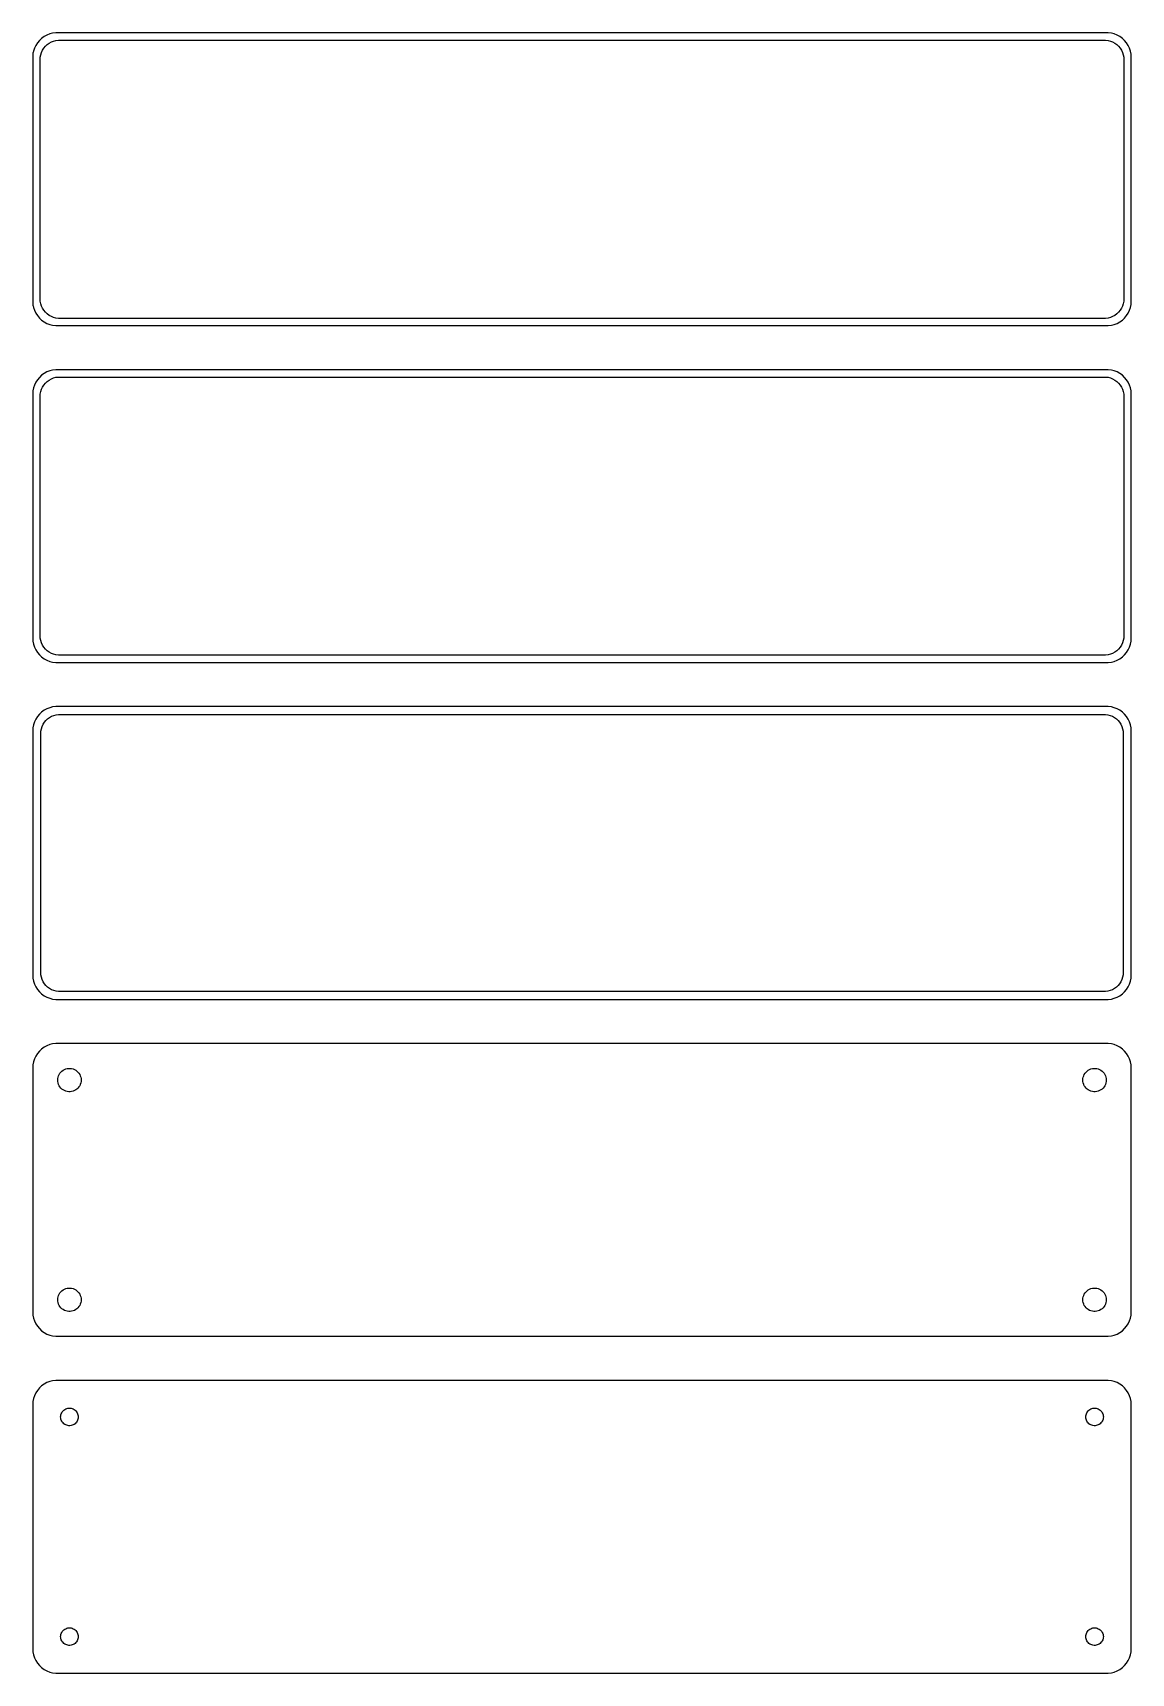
# Model space of a CAD drawing. Header units: metres. Extents: x -112 to 112, y 246 to 582.
import ezdxf

# ---------------------------------------------------------------- set-up
doc = ezdxf.new("R2010")
doc.units = ezdxf.units.M

msp = doc.modelspace()

# ---------------------------------------------------------------- linework, layer by layer
for p, q in [((-109.629, 581.524), (-110.179, 581.222)), ((-109.045, 581.755), (-109.629, 581.524)), ((-108.437, 581.911), (-109.045, 581.755)), ((-107.814, 581.99), (-108.437, 581.911)), ((107.814, 581.99), (-107.814, 581.99)), ((108.437, 581.911), (107.814, 581.99)), ((109.045, 581.755), (108.437, 581.911)), ((109.629, 581.524), (109.045, 581.755)), ((110.179, 581.222), (109.629, 581.524)), ((-112.4, 577.944), (-112.5, 577.944)), ((-112.5, 577.944), (-112.5, 526.056)), ((-112.343, 578.243), (-112.4, 577.944)), ((-112.149, 578.841), (-112.343, 578.243)), ((-111.882, 579.409), (-112.149, 578.841)), ((-111.545, 579.939), (-111.882, 579.409)), ((-111.145, 580.423), (-111.545, 579.939)), ((-110.687, 580.853), (-111.145, 580.423)), ((-110.874, 577.495), (-110.719, 577.972)), ((-110.719, 577.972), (-110.505, 578.427)), ((-110.179, 581.222), (-110.687, 580.853)), ((-110.505, 578.427), (-110.236, 578.851)), ((-110.236, 578.851), (-109.916, 579.238)), ((-109.916, 579.238), (-109.55, 579.582)), ((-109.55, 579.582), (-109.143, 579.877)), ((-109.143, 579.877), (-108.703, 580.119)), ((-108.703, 580.119), (-108.236, 580.304)), ((-108.236, 580.304), (-107.75, 580.429)), ((-107.75, 580.429), (-107.251, 580.492)), ((-107.251, 580.492), (107.251, 580.492)), ((107.251, 580.492), (107.75, 580.429)), ((107.75, 580.429), (108.236, 580.304)), ((108.236, 580.304), (108.703, 580.119)), ((108.703, 580.119), (109.143, 579.877)), ((109.143, 579.877), (109.55, 579.582)), ((109.55, 579.582), (109.916, 579.238)), ((109.916, 579.238), (110.236, 578.851)), ((110.687, 580.853), (110.179, 581.222)), ((110.236, 578.851), (110.505, 578.427)), ((110.505, 578.427), (110.719, 577.972)), ((111.145, 580.423), (110.687, 580.853)), ((110.719, 577.972), (110.874, 577.495)), ((111.545, 579.939), (111.145, 580.423)), ((111.882, 579.409), (111.545, 579.939)), ((112.149, 578.841), (111.882, 579.409)), ((112.343, 578.243), (112.149, 578.841)), ((112.461, 577.627), (112.343, 578.243)), ((-111, 576.5), (-110.968, 577.001)), ((-111, 527.5), (-111, 576.5)), ((-110.968, 577.001), (-110.874, 577.495)), ((110.874, 577.495), (110.968, 577.001)), ((110.968, 577.001), (111, 576.5)), ((111, 576.5), (111, 527.5)), ((112.5, 577), (112.461, 577.627)), ((112.5, 527), (112.5, 577)), ((-110.968, 526.999), (-111, 527.5)), ((111, 527.5), (110.968, 526.999)), ((-112.5, 526.056), (-112.4, 526.056)), ((-112.4, 526.056), (-112.343, 525.757)), ((-112.343, 525.757), (-112.149, 525.159)), ((-112.149, 525.159), (-111.882, 524.591)), ((-111.882, 524.591), (-111.545, 524.061)), ((-110.874, 526.505), (-110.968, 526.999)), ((-110.719, 526.028), (-110.874, 526.505)), ((-110.505, 525.573), (-110.719, 526.028)), ((-110.236, 525.149), (-110.505, 525.573)), ((-109.916, 524.762), (-110.236, 525.149)), ((-109.55, 524.418), (-109.916, 524.762)), ((-109.143, 524.123), (-109.55, 524.418)), ((109.55, 524.418), (109.143, 524.123)), ((109.916, 524.762), (109.55, 524.418)), ((110.236, 525.149), (109.916, 524.762)), ((110.505, 525.573), (110.236, 525.149)), ((110.719, 526.028), (110.505, 525.573)), ((110.874, 526.505), (110.719, 526.028)), ((110.968, 526.999), (110.874, 526.505)), ((111.545, 524.061), (111.882, 524.591)), ((111.882, 524.591), (112.149, 525.159)), ((112.149, 525.159), (112.343, 525.757)), ((112.343, 525.757), (112.461, 526.373)), ((112.461, 526.373), (112.5, 527)), ((-111.545, 524.061), (-111.145, 523.577)), ((-111.145, 523.577), (-110.687, 523.147)), ((-110.687, 523.147), (-110.179, 522.778)), ((-110.179, 522.778), (-109.629, 522.476)), ((-109.629, 522.476), (-109.045, 522.245)), ((-108.703, 523.881), (-109.143, 524.123)), ((-109.045, 522.245), (-108.437, 522.089)), ((-108.236, 523.696), (-108.703, 523.881)), ((-108.437, 522.089), (-107.814, 522.01)), ((-107.75, 523.571), (-108.236, 523.696)), ((-107.814, 522.01), (107.814, 522.01)), ((-107.251, 523.508), (-107.75, 523.571)), ((107.251, 523.508), (-107.251, 523.508)), ((107.75, 523.571), (107.251, 523.508)), ((108.236, 523.696), (107.75, 523.571)), ((107.814, 522.01), (108.437, 522.089)), ((108.703, 523.881), (108.236, 523.696)), ((108.437, 522.089), (109.045, 522.245)), ((109.143, 524.123), (108.703, 523.881)), ((109.045, 522.245), (109.629, 522.476)), ((109.629, 522.476), (110.179, 522.778)), ((110.179, 522.778), (110.687, 523.147)), ((110.687, 523.147), (111.145, 523.577)), ((111.145, 523.577), (111.545, 524.061)), ((-111.545, 510.939), (-111.882, 510.409)), ((-111.145, 511.423), (-111.545, 510.939)), ((-110.687, 511.853), (-111.145, 511.423)), ((-110.179, 512.222), (-110.687, 511.853)), ((-109.629, 512.524), (-110.179, 512.222)), ((-109.045, 512.755), (-109.629, 512.524)), ((-109.55, 510.582), (-109.143, 510.877)), ((-109.143, 510.877), (-108.703, 511.119)), ((-108.437, 512.911), (-109.045, 512.755)), ((-108.703, 511.119), (-108.236, 511.304)), ((-107.814, 512.99), (-108.437, 512.911)), ((-108.236, 511.304), (-107.75, 511.429)), ((107.814, 512.99), (-107.814, 512.99)), ((-107.75, 511.429), (-107.251, 511.492)), ((-107.251, 511.492), (107.251, 511.492)), ((107.251, 511.492), (107.75, 511.429)), ((107.75, 511.429), (108.236, 511.304)), ((108.437, 512.911), (107.814, 512.99)), ((108.236, 511.304), (108.703, 511.119)), ((109.045, 512.755), (108.437, 512.911)), ((108.703, 511.119), (109.143, 510.877)), ((109.629, 512.524), (109.045, 512.755)), ((109.143, 510.877), (109.55, 510.582)), ((110.179, 512.222), (109.629, 512.524)), ((110.687, 511.853), (110.179, 512.222)), ((111.145, 511.423), (110.687, 511.853)), ((111.545, 510.939), (111.145, 511.423)), ((111.882, 510.409), (111.545, 510.939)), ((-112.461, 508.627), (-112.5, 508)), ((-112.5, 508), (-112.5, 458)), ((-112.343, 509.243), (-112.461, 508.627)), ((-112.149, 509.841), (-112.343, 509.243)), ((-111.882, 510.409), (-112.149, 509.841)), ((-111, 507.5), (-110.968, 508.001)), ((-111, 458.5), (-111, 507.5)), ((-110.968, 508.001), (-110.874, 508.495)), ((-110.874, 508.495), (-110.719, 508.972)), ((-110.719, 508.972), (-110.505, 509.427)), ((-110.505, 509.427), (-110.236, 509.851)), ((-110.236, 509.851), (-109.916, 510.238)), ((-109.916, 510.238), (-109.55, 510.582)), ((109.55, 510.582), (109.916, 510.238)), ((109.916, 510.238), (110.236, 509.851)), ((110.236, 509.851), (110.505, 509.427)), ((110.505, 509.427), (110.719, 508.972)), ((110.719, 508.972), (110.874, 508.495)), ((110.874, 508.495), (110.968, 508.001)), ((110.968, 508.001), (111, 507.5)), ((111, 507.5), (111, 458.5)), ((112.149, 509.841), (111.882, 510.409)), ((112.343, 509.243), (112.149, 509.841)), ((112.461, 508.627), (112.343, 509.243)), ((112.5, 508), (112.461, 508.627)), ((112.5, 458), (112.5, 508)), ((-112.5, 458), (-112.461, 457.373)), ((-112.461, 457.373), (-112.343, 456.757)), ((-110.968, 457.999), (-111, 458.5)), ((-110.874, 457.505), (-110.968, 457.999)), ((-110.719, 457.028), (-110.874, 457.505)), ((-110.505, 456.573), (-110.719, 457.028)), ((110.719, 457.028), (110.505, 456.573)), ((110.874, 457.505), (110.719, 457.028)), ((110.968, 457.999), (110.874, 457.505)), ((111, 458.5), (110.968, 457.999)), ((112.343, 456.757), (112.461, 457.373)), ((112.461, 457.373), (112.5, 458)), ((-112.343, 456.757), (-112.149, 456.159)), ((-112.149, 456.159), (-111.882, 455.591)), ((-111.882, 455.591), (-111.545, 455.061)), ((-111.545, 455.061), (-111.145, 454.577)), ((-111.145, 454.577), (-110.687, 454.147)), ((-110.687, 454.147), (-110.179, 453.778)), ((-110.236, 456.149), (-110.505, 456.573)), ((-109.916, 455.762), (-110.236, 456.149)), ((-110.179, 453.778), (-109.629, 453.476)), ((-109.55, 455.418), (-109.916, 455.762)), ((-109.143, 455.123), (-109.55, 455.418)), ((-108.703, 454.881), (-109.143, 455.123)), ((-108.236, 454.696), (-108.703, 454.881)), ((-107.75, 454.571), (-108.236, 454.696)), ((-107.251, 454.508), (-107.75, 454.571)), ((107.251, 454.508), (-107.251, 454.508)), ((107.75, 454.571), (107.251, 454.508)), ((108.236, 454.696), (107.75, 454.571)), ((108.703, 454.881), (108.236, 454.696)), ((109.143, 455.123), (108.703, 454.881)), ((109.55, 455.418), (109.143, 455.123)), ((109.916, 455.762), (109.55, 455.418)), ((109.629, 453.476), (110.179, 453.778)), ((110.236, 456.149), (109.916, 455.762)), ((110.179, 453.778), (110.687, 454.147)), ((110.505, 456.573), (110.236, 456.149)), ((110.687, 454.147), (111.145, 454.577)), ((111.145, 454.577), (111.545, 455.061)), ((111.545, 455.061), (111.882, 455.591)), ((111.882, 455.591), (112.149, 456.159)), ((112.149, 456.159), (112.343, 456.757)), ((-109.629, 453.476), (-109.045, 453.245)), ((-109.045, 453.245), (-108.437, 453.089)), ((-108.437, 453.089), (-107.814, 453.01)), ((-107.814, 453.01), (107.814, 453.01)), ((107.814, 453.01), (108.437, 453.089)), ((108.437, 453.089), (109.045, 453.245)), ((109.045, 453.245), (109.629, 453.476)), ((-109.629, 443.524), (-110.179, 443.222)), ((-109.045, 443.755), (-109.629, 443.524)), ((-108.437, 443.911), (-109.045, 443.755)), ((-107.814, 443.99), (-108.437, 443.911)), ((107.814, 443.99), (-107.814, 443.99)), ((108.437, 443.911), (107.814, 443.99)), ((109.045, 443.755), (108.437, 443.911)), ((109.629, 443.524), (109.045, 443.755)), ((110.179, 443.222), (109.629, 443.524)), ((-112.343, 440.243), (-112.461, 439.627)), ((-112.149, 440.841), (-112.343, 440.243)), ((-111.882, 441.409), (-112.149, 440.841)), ((-111.545, 441.939), (-111.882, 441.409)), ((-111.145, 442.423), (-111.545, 441.939)), ((-110.687, 442.853), (-111.145, 442.423)), ((-110.179, 443.222), (-110.687, 442.853)), ((-110.601, 439.926), (-110.394, 440.366)), ((-110.394, 440.366), (-110.133, 440.776)), ((-110.133, 440.776), (-109.823, 441.151)), ((-109.823, 441.151), (-109.469, 441.484)), ((-109.469, 441.484), (-109.075, 441.77)), ((-109.075, 441.77), (-108.649, 442.004)), ((-108.649, 442.004), (-108.197, 442.183)), ((-108.197, 442.183), (-107.726, 442.304)), ((-107.726, 442.304), (-107.243, 442.365)), ((-107.243, 442.365), (107.243, 442.365)), ((107.243, 442.365), (107.726, 442.304)), ((107.726, 442.304), (108.197, 442.183)), ((108.197, 442.183), (108.649, 442.004)), ((108.649, 442.004), (109.075, 441.77)), ((109.075, 441.77), (109.469, 441.484)), ((109.469, 441.484), (109.823, 441.151)), ((109.823, 441.151), (110.133, 440.776)), ((110.133, 440.776), (110.394, 440.366)), ((110.687, 442.853), (110.179, 443.222)), ((110.394, 440.366), (110.601, 439.926)), ((111.145, 442.423), (110.687, 442.853)), ((111.545, 441.939), (111.145, 442.423)), ((111.882, 441.409), (111.545, 441.939)), ((112.149, 440.841), (111.882, 441.409)), ((112.343, 440.243), (112.149, 440.841)), ((112.461, 439.627), (112.343, 440.243)), ((-112.461, 439.627), (-112.5, 439)), ((-112.5, 439), (-112.5, 389)), ((-110.873, 438.5), (-110.842, 438.985)), ((-110.873, 389.5), (-110.873, 438.5)), ((-110.842, 438.985), (-110.751, 439.463)), ((-110.751, 439.463), (-110.601, 439.926)), ((110.601, 439.926), (110.751, 439.463)), ((110.751, 439.463), (110.842, 438.985)), ((110.842, 438.985), (110.873, 438.5)), ((110.873, 438.5), (110.873, 389.5)), ((112.5, 439), (112.461, 439.627)), ((112.5, 389), (112.5, 439)), ((-112.5, 389), (-112.461, 388.373)), ((-112.461, 388.373), (-112.343, 387.757)), ((-112.343, 387.757), (-112.149, 387.159)), ((-112.149, 387.159), (-111.882, 386.591)), ((-111.882, 386.591), (-111.545, 386.061)), ((-110.842, 389.015), (-110.873, 389.5)), ((-110.751, 388.537), (-110.842, 389.015)), ((-110.601, 388.074), (-110.751, 388.537)), ((-110.394, 387.634), (-110.601, 388.074)), ((-110.133, 387.224), (-110.394, 387.634)), ((-109.823, 386.849), (-110.133, 387.224)), ((-109.469, 386.516), (-109.823, 386.849)), ((-109.075, 386.23), (-109.469, 386.516)), ((109.469, 386.516), (109.075, 386.23)), ((109.823, 386.849), (109.469, 386.516)), ((110.133, 387.224), (109.823, 386.849)), ((110.394, 387.634), (110.133, 387.224)), ((110.601, 388.074), (110.394, 387.634)), ((110.751, 388.537), (110.601, 388.074)), ((110.842, 389.015), (110.751, 388.537)), ((110.873, 389.5), (110.842, 389.015)), ((111.545, 386.061), (111.882, 386.591)), ((111.882, 386.591), (112.149, 387.159)), ((112.149, 387.159), (112.343, 387.757)), ((112.343, 387.757), (112.461, 388.373)), ((112.461, 388.373), (112.5, 389)), ((-111.545, 386.061), (-111.145, 385.577)), ((-111.145, 385.577), (-110.687, 385.147)), ((-110.687, 385.147), (-110.179, 384.778)), ((-110.179, 384.778), (-109.629, 384.476)), ((-109.629, 384.476), (-109.045, 384.245)), ((-108.649, 385.996), (-109.075, 386.23)), ((-109.045, 384.245), (-108.437, 384.089)), ((-108.197, 385.817), (-108.649, 385.996)), ((-108.437, 384.089), (-107.814, 384.01)), ((-107.726, 385.696), (-108.197, 385.817)), ((-107.814, 384.01), (107.814, 384.01)), ((-107.243, 385.635), (-107.726, 385.696)), ((107.243, 385.635), (-107.243, 385.635)), ((107.726, 385.696), (107.243, 385.635)), ((108.197, 385.817), (107.726, 385.696)), ((107.814, 384.01), (108.437, 384.089)), ((108.649, 385.996), (108.197, 385.817)), ((108.437, 384.089), (109.045, 384.245)), ((109.075, 386.23), (108.649, 385.996)), ((109.045, 384.245), (109.629, 384.476)), ((109.629, 384.476), (110.179, 384.778)), ((110.179, 384.778), (110.687, 385.147)), ((110.687, 385.147), (111.145, 385.577)), ((111.145, 385.577), (111.545, 386.061)), ((-111.545, 372.939), (-111.882, 372.409)), ((-111.145, 373.423), (-111.545, 372.939)), ((-110.687, 373.853), (-111.145, 373.423)), ((-110.179, 374.222), (-110.687, 373.853)), ((-109.629, 374.524), (-110.179, 374.222)), ((-109.045, 374.755), (-109.629, 374.524)), ((-108.437, 374.911), (-109.045, 374.755)), ((-107.814, 374.99), (-108.437, 374.911)), ((107.814, 374.99), (-107.814, 374.99)), ((108.437, 374.911), (107.814, 374.99)), ((109.045, 374.755), (108.437, 374.911)), ((109.629, 374.524), (109.045, 374.755)), ((110.179, 374.222), (109.629, 374.524)), ((110.687, 373.853), (110.179, 374.222)), ((111.145, 373.423), (110.687, 373.853)), ((111.545, 372.939), (111.145, 373.423)), ((111.882, 372.409), (111.545, 372.939)), ((-112.461, 370.627), (-112.5, 370)), ((-112.5, 370), (-112.5, 320)), ((-112.343, 371.243), (-112.461, 370.627)), ((-112.149, 371.841), (-112.343, 371.243)), ((-111.882, 372.409), (-112.149, 371.841)), ((-106.286, 369.526), (-106.022, 369.672)), ((-106.022, 369.672), (-105.742, 369.783)), ((-105.742, 369.783), (-105.45, 369.857)), ((-105.45, 369.857), (-105.151, 369.895)), ((-105.151, 369.895), (-104.849, 369.895)), ((-104.849, 369.895), (-104.55, 369.857)), ((-104.55, 369.857), (-104.258, 369.783)), ((-104.258, 369.783), (-103.978, 369.672)), ((-103.978, 369.672), (-103.714, 369.526)), ((103.714, 369.526), (103.978, 369.672)), ((103.978, 369.672), (104.258, 369.783)), ((104.258, 369.783), (104.55, 369.857)), ((104.55, 369.857), (104.849, 369.895)), ((104.849, 369.895), (105.151, 369.895)), ((105.151, 369.895), (105.45, 369.857)), ((105.45, 369.857), (105.742, 369.783)), ((105.742, 369.783), (106.022, 369.672)), ((106.022, 369.672), (106.286, 369.526)), ((112.149, 371.841), (111.882, 372.409)), ((112.343, 371.243), (112.149, 371.841)), ((112.461, 370.627), (112.343, 371.243)), ((112.5, 370), (112.461, 370.627)), ((112.5, 320), (112.5, 370)), ((-107.4, 367.5), (-107.381, 367.801)), ((-107.381, 367.199), (-107.4, 367.5)), ((-107.381, 367.801), (-107.325, 368.097)), ((-107.325, 366.903), (-107.381, 367.199)), ((-107.325, 368.097), (-107.231, 368.383)), ((-107.231, 366.617), (-107.325, 366.903)), ((-107.231, 368.383), (-107.103, 368.656)), ((-107.103, 366.344), (-107.231, 366.617)), ((-107.103, 368.656), (-106.942, 368.911)), ((-106.942, 366.089), (-107.103, 366.344)), ((-106.942, 368.911), (-106.75, 369.143)), ((-106.75, 369.143), (-106.53, 369.349)), ((-106.53, 369.349), (-106.286, 369.526)), ((-103.714, 369.526), (-103.47, 369.349)), ((-103.47, 369.349), (-103.25, 369.143)), ((-103.25, 369.143), (-103.058, 368.911)), ((-103.058, 368.911), (-102.897, 368.656)), ((-102.897, 366.344), (-103.058, 366.089)), ((-102.897, 368.656), (-102.769, 368.383)), ((-102.769, 366.617), (-102.897, 366.344)), ((-102.769, 368.383), (-102.675, 368.097)), ((-102.675, 366.903), (-102.769, 366.617)), ((-102.675, 368.097), (-102.619, 367.801)), ((-102.619, 367.199), (-102.675, 366.903)), ((-102.619, 367.801), (-102.6, 367.5)), ((-102.6, 367.5), (-102.619, 367.199)), ((102.6, 367.5), (102.619, 367.801)), ((102.619, 367.199), (102.6, 367.5)), ((102.619, 367.801), (102.675, 368.097)), ((102.675, 366.903), (102.619, 367.199)), ((102.675, 368.097), (102.769, 368.383)), ((102.769, 366.617), (102.675, 366.903)), ((102.769, 368.383), (102.897, 368.656)), ((102.897, 366.344), (102.769, 366.617)), ((102.897, 368.656), (103.058, 368.911)), ((103.058, 366.089), (102.897, 366.344)), ((103.058, 368.911), (103.25, 369.143)), ((103.25, 369.143), (103.47, 369.349)), ((103.47, 369.349), (103.714, 369.526)), ((106.286, 369.526), (106.53, 369.349)), ((106.53, 369.349), (106.75, 369.143)), ((106.75, 369.143), (106.942, 368.911)), ((106.942, 368.911), (107.103, 368.656)), ((107.103, 366.344), (106.942, 366.089)), ((107.103, 368.656), (107.231, 368.383)), ((107.231, 366.617), (107.103, 366.344)), ((107.231, 368.383), (107.325, 368.097)), ((107.325, 366.903), (107.231, 366.617)), ((107.325, 368.097), (107.381, 367.801)), ((107.381, 367.199), (107.325, 366.903)), ((107.381, 367.801), (107.4, 367.5)), ((107.4, 367.5), (107.381, 367.199)), ((-106.75, 365.857), (-106.942, 366.089)), ((-106.53, 365.651), (-106.75, 365.857)), ((-106.286, 365.474), (-106.53, 365.651)), ((-106.022, 365.328), (-106.286, 365.474)), ((-105.742, 365.217), (-106.022, 365.328)), ((-105.45, 365.143), (-105.742, 365.217)), ((-105.151, 365.105), (-105.45, 365.143)), ((-104.849, 365.105), (-105.151, 365.105)), ((-104.55, 365.143), (-104.849, 365.105)), ((-104.258, 365.217), (-104.55, 365.143)), ((-103.978, 365.328), (-104.258, 365.217)), ((-103.714, 365.474), (-103.978, 365.328)), ((-103.47, 365.651), (-103.714, 365.474)), ((-103.25, 365.857), (-103.47, 365.651)), ((-103.058, 366.089), (-103.25, 365.857)), ((103.25, 365.857), (103.058, 366.089)), ((103.47, 365.651), (103.25, 365.857)), ((103.714, 365.474), (103.47, 365.651)), ((103.978, 365.328), (103.714, 365.474)), ((104.258, 365.217), (103.978, 365.328)), ((104.55, 365.143), (104.258, 365.217)), ((104.849, 365.105), (104.55, 365.143)), ((105.151, 365.105), (104.849, 365.105)), ((105.45, 365.143), (105.151, 365.105)), ((105.742, 365.217), (105.45, 365.143)), ((106.022, 365.328), (105.742, 365.217)), ((106.286, 365.474), (106.022, 365.328)), ((106.53, 365.651), (106.286, 365.474)), ((106.75, 365.857), (106.53, 365.651)), ((106.942, 366.089), (106.75, 365.857)), ((-107.4, 322.5), (-107.381, 322.801)), ((-107.381, 322.801), (-107.325, 323.097)), ((-107.325, 323.097), (-107.231, 323.383)), ((-107.231, 323.383), (-107.103, 323.656)), ((-107.103, 323.656), (-106.942, 323.911)), ((-106.942, 323.911), (-106.75, 324.143)), ((-106.75, 324.143), (-106.53, 324.349)), ((-106.53, 324.349), (-106.286, 324.526)), ((-106.286, 324.526), (-106.022, 324.672)), ((-106.022, 324.672), (-105.742, 324.783)), ((-105.742, 324.783), (-105.45, 324.857)), ((-105.45, 324.857), (-105.151, 324.895)), ((-105.151, 324.895), (-104.849, 324.895)), ((-104.849, 324.895), (-104.55, 324.857)), ((-104.55, 324.857), (-104.258, 324.783)), ((-104.258, 324.783), (-103.978, 324.672)), ((-103.978, 324.672), (-103.714, 324.526)), ((-103.714, 324.526), (-103.47, 324.349)), ((-103.47, 324.349), (-103.25, 324.143)), ((-103.25, 324.143), (-103.058, 323.911)), ((-103.058, 323.911), (-102.897, 323.656)), ((-102.897, 323.656), (-102.769, 323.383)), ((-102.769, 323.383), (-102.675, 323.097)), ((-102.675, 323.097), (-102.619, 322.801)), ((-102.619, 322.801), (-102.6, 322.5)), ((102.6, 322.5), (102.619, 322.801)), ((102.619, 322.801), (102.675, 323.097)), ((102.675, 323.097), (102.769, 323.383)), ((102.769, 323.383), (102.897, 323.656)), ((102.897, 323.656), (103.058, 323.911)), ((103.058, 323.911), (103.25, 324.143)), ((103.25, 324.143), (103.47, 324.349)), ((103.47, 324.349), (103.714, 324.526)), ((103.714, 324.526), (103.978, 324.672)), ((103.978, 324.672), (104.258, 324.783)), ((104.258, 324.783), (104.55, 324.857)), ((104.55, 324.857), (104.849, 324.895)), ((104.849, 324.895), (105.151, 324.895)), ((105.151, 324.895), (105.45, 324.857)), ((105.45, 324.857), (105.742, 324.783)), ((105.742, 324.783), (106.022, 324.672)), ((106.022, 324.672), (106.286, 324.526)), ((106.286, 324.526), (106.53, 324.349)), ((106.53, 324.349), (106.75, 324.143)), ((106.75, 324.143), (106.942, 323.911)), ((106.942, 323.911), (107.103, 323.656)), ((107.103, 323.656), (107.231, 323.383)), ((107.231, 323.383), (107.325, 323.097)), ((107.325, 323.097), (107.381, 322.801)), ((107.381, 322.801), (107.4, 322.5)), ((-112.5, 320), (-112.461, 319.373)), ((-112.461, 319.373), (-112.343, 318.757)), ((-107.381, 322.199), (-107.4, 322.5)), ((-107.325, 321.903), (-107.381, 322.199)), ((-107.231, 321.617), (-107.325, 321.903)), ((-107.103, 321.344), (-107.231, 321.617)), ((-106.942, 321.089), (-107.103, 321.344)), ((-106.75, 320.857), (-106.942, 321.089)), ((-106.53, 320.651), (-106.75, 320.857)), ((-106.286, 320.474), (-106.53, 320.651)), ((-106.022, 320.328), (-106.286, 320.474)), ((-105.742, 320.217), (-106.022, 320.328)), ((-105.45, 320.143), (-105.742, 320.217)), ((-105.151, 320.105), (-105.45, 320.143)), ((-104.849, 320.105), (-105.151, 320.105)), ((-104.55, 320.143), (-104.849, 320.105)), ((-104.258, 320.217), (-104.55, 320.143)), ((-103.978, 320.328), (-104.258, 320.217)), ((-103.714, 320.474), (-103.978, 320.328)), ((-103.47, 320.651), (-103.714, 320.474)), ((-103.25, 320.857), (-103.47, 320.651)), ((-103.058, 321.089), (-103.25, 320.857)), ((-102.897, 321.344), (-103.058, 321.089)), ((-102.769, 321.617), (-102.897, 321.344)), ((-102.675, 321.903), (-102.769, 321.617)), ((-102.619, 322.199), (-102.675, 321.903)), ((-102.6, 322.5), (-102.619, 322.199)), ((102.619, 322.199), (102.6, 322.5)), ((102.675, 321.903), (102.619, 322.199)), ((102.769, 321.617), (102.675, 321.903)), ((102.897, 321.344), (102.769, 321.617)), ((103.058, 321.089), (102.897, 321.344)), ((103.25, 320.857), (103.058, 321.089)), ((103.47, 320.651), (103.25, 320.857)), ((103.714, 320.474), (103.47, 320.651)), ((103.978, 320.328), (103.714, 320.474)), ((104.258, 320.217), (103.978, 320.328)), ((104.55, 320.143), (104.258, 320.217)), ((104.849, 320.105), (104.55, 320.143)), ((105.151, 320.105), (104.849, 320.105)), ((105.45, 320.143), (105.151, 320.105)), ((105.742, 320.217), (105.45, 320.143)), ((106.022, 320.328), (105.742, 320.217)), ((106.286, 320.474), (106.022, 320.328)), ((106.53, 320.651), (106.286, 320.474)), ((106.75, 320.857), (106.53, 320.651)), ((106.942, 321.089), (106.75, 320.857)), ((107.103, 321.344), (106.942, 321.089)), ((107.231, 321.617), (107.103, 321.344)), ((107.325, 321.903), (107.231, 321.617)), ((107.381, 322.199), (107.325, 321.903)), ((107.4, 322.5), (107.381, 322.199)), ((112.343, 318.757), (112.461, 319.373)), ((112.461, 319.373), (112.5, 320)), ((-112.343, 318.757), (-112.149, 318.159)), ((-112.149, 318.159), (-111.882, 317.591)), ((-111.882, 317.591), (-111.545, 317.061)), ((-111.545, 317.061), (-111.145, 316.577)), ((-111.145, 316.577), (-110.687, 316.147)), ((-110.687, 316.147), (-110.179, 315.778)), ((110.179, 315.778), (110.687, 316.147)), ((110.687, 316.147), (111.145, 316.577)), ((111.145, 316.577), (111.545, 317.061)), ((111.545, 317.061), (111.882, 317.591)), ((111.882, 317.591), (112.149, 318.159)), ((112.149, 318.159), (112.343, 318.757)), ((-110.179, 315.778), (-109.629, 315.476)), ((-109.629, 315.476), (-109.045, 315.245)), ((-109.045, 315.245), (-108.437, 315.089)), ((-108.437, 315.089), (-107.814, 315.01)), ((-107.814, 315.01), (107.814, 315.01)), ((107.814, 315.01), (108.437, 315.089)), ((108.437, 315.089), (109.045, 315.245)), ((109.045, 315.245), (109.629, 315.476)), ((109.629, 315.476), (110.179, 315.778)), ((-109.045, 305.755), (-109.629, 305.524)), ((-108.437, 305.911), (-109.045, 305.755)), ((-107.814, 305.99), (-108.437, 305.911)), ((107.814, 305.99), (-107.814, 305.99)), ((108.437, 305.911), (107.814, 305.99)), ((109.045, 305.755), (108.437, 305.911)), ((109.629, 305.524), (109.045, 305.755)), ((-112.149, 302.841), (-112.343, 302.243)), ((-111.882, 303.409), (-112.149, 302.841)), ((-111.545, 303.939), (-111.882, 303.409)), ((-111.145, 304.423), (-111.545, 303.939)), ((-110.687, 304.853), (-111.145, 304.423)), ((-110.179, 305.222), (-110.687, 304.853)), ((-109.629, 305.524), (-110.179, 305.222)), ((110.179, 305.222), (109.629, 305.524)), ((110.687, 304.853), (110.179, 305.222)), ((111.145, 304.423), (110.687, 304.853)), ((111.545, 303.939), (111.145, 304.423)), ((111.882, 303.409), (111.545, 303.939)), ((112.149, 302.841), (111.882, 303.409)), ((112.343, 302.243), (112.149, 302.841)), ((-112.461, 301.627), (-112.5, 301)), ((-112.5, 301), (-112.5, 251)), ((-112.343, 302.243), (-112.461, 301.627)), ((-106.743, 298.948), (-106.674, 299.163)), ((-106.674, 299.163), (-106.577, 299.367)), ((-106.577, 299.367), (-106.456, 299.558)), ((-106.456, 299.558), (-106.312, 299.732)), ((-106.312, 299.732), (-106.147, 299.887)), ((-106.147, 299.887), (-105.964, 300.02)), ((-105.964, 300.02), (-105.766, 300.129)), ((-105.766, 300.129), (-105.556, 300.212)), ((-105.556, 300.212), (-105.337, 300.268)), ((-105.337, 300.268), (-105.113, 300.296)), ((-105.113, 300.296), (-104.887, 300.296)), ((-104.887, 300.296), (-104.663, 300.268)), ((-104.663, 300.268), (-104.444, 300.212)), ((-104.444, 300.212), (-104.234, 300.129)), ((-104.234, 300.129), (-104.036, 300.02)), ((-104.036, 300.02), (-103.853, 299.887)), ((-103.853, 299.887), (-103.688, 299.732)), ((-103.688, 299.732), (-103.544, 299.558)), ((-103.544, 299.558), (-103.423, 299.367)), ((-103.423, 299.367), (-103.326, 299.163)), ((-103.326, 299.163), (-103.257, 298.948)), ((103.257, 298.948), (103.326, 299.163)), ((103.326, 299.163), (103.423, 299.367)), ((103.423, 299.367), (103.544, 299.558)), ((103.544, 299.558), (103.688, 299.732)), ((103.688, 299.732), (103.853, 299.887)), ((103.853, 299.887), (104.036, 300.02)), ((104.036, 300.02), (104.234, 300.129)), ((104.234, 300.129), (104.444, 300.212)), ((104.444, 300.212), (104.663, 300.268)), ((104.663, 300.268), (104.887, 300.296)), ((104.887, 300.296), (105.113, 300.296)), ((105.113, 300.296), (105.337, 300.268)), ((105.337, 300.268), (105.556, 300.212)), ((105.556, 300.212), (105.766, 300.129)), ((105.766, 300.129), (105.964, 300.02)), ((105.964, 300.02), (106.147, 299.887)), ((106.147, 299.887), (106.312, 299.732)), ((106.312, 299.732), (106.456, 299.558)), ((106.456, 299.558), (106.577, 299.367)), ((106.577, 299.367), (106.674, 299.163)), ((106.674, 299.163), (106.743, 298.948)), ((112.461, 301.627), (112.343, 302.243)), ((112.5, 301), (112.461, 301.627)), ((112.5, 251), (112.5, 301)), ((-106.8, 298.5), (-106.786, 298.726)), ((-106.786, 298.274), (-106.8, 298.5)), ((-106.786, 298.726), (-106.743, 298.948)), ((-106.743, 298.052), (-106.786, 298.274)), ((-106.674, 297.837), (-106.743, 298.052)), ((-106.577, 297.633), (-106.674, 297.837)), ((-106.456, 297.442), (-106.577, 297.633)), ((-106.312, 297.268), (-106.456, 297.442)), ((-106.147, 297.113), (-106.312, 297.268)), ((-105.964, 296.98), (-106.147, 297.113)), ((-105.766, 296.871), (-105.964, 296.98)), ((-105.556, 296.788), (-105.766, 296.871)), ((-105.337, 296.732), (-105.556, 296.788)), ((-105.113, 296.704), (-105.337, 296.732)), ((-104.887, 296.704), (-105.113, 296.704)), ((-104.663, 296.732), (-104.887, 296.704)), ((-104.444, 296.788), (-104.663, 296.732)), ((-104.234, 296.871), (-104.444, 296.788)), ((-104.036, 296.98), (-104.234, 296.871)), ((-103.853, 297.113), (-104.036, 296.98)), ((-103.688, 297.268), (-103.853, 297.113)), ((-103.544, 297.442), (-103.688, 297.268)), ((-103.423, 297.633), (-103.544, 297.442)), ((-103.326, 297.837), (-103.423, 297.633)), ((-103.257, 298.052), (-103.326, 297.837)), ((-103.257, 298.948), (-103.214, 298.726)), ((-103.214, 298.274), (-103.257, 298.052)), ((-103.214, 298.726), (-103.2, 298.5)), ((-103.2, 298.5), (-103.214, 298.274)), ((103.2, 298.5), (103.214, 298.726)), ((103.214, 298.274), (103.2, 298.5)), ((103.214, 298.726), (103.257, 298.948)), ((103.257, 298.052), (103.214, 298.274)), ((103.326, 297.837), (103.257, 298.052)), ((103.423, 297.633), (103.326, 297.837)), ((103.544, 297.442), (103.423, 297.633)), ((103.688, 297.268), (103.544, 297.442)), ((103.853, 297.113), (103.688, 297.268)), ((104.036, 296.98), (103.853, 297.113)), ((104.234, 296.871), (104.036, 296.98)), ((104.444, 296.788), (104.234, 296.871)), ((104.663, 296.732), (104.444, 296.788)), ((104.887, 296.704), (104.663, 296.732)), ((105.113, 296.704), (104.887, 296.704)), ((105.337, 296.732), (105.113, 296.704)), ((105.556, 296.788), (105.337, 296.732)), ((105.766, 296.871), (105.556, 296.788)), ((105.964, 296.98), (105.766, 296.871)), ((106.147, 297.113), (105.964, 296.98)), ((106.312, 297.268), (106.147, 297.113)), ((106.456, 297.442), (106.312, 297.268)), ((106.577, 297.633), (106.456, 297.442)), ((106.674, 297.837), (106.577, 297.633)), ((106.743, 298.052), (106.674, 297.837)), ((106.743, 298.948), (106.786, 298.726)), ((106.786, 298.274), (106.743, 298.052)), ((106.786, 298.726), (106.8, 298.5)), ((106.8, 298.5), (106.786, 298.274)), ((-106.8, 253.5), (-106.786, 253.726)), ((-106.786, 253.274), (-106.8, 253.5)), ((-106.786, 253.726), (-106.743, 253.948)), ((-106.743, 253.052), (-106.786, 253.274)), ((-106.743, 253.948), (-106.674, 254.163)), ((-106.674, 252.837), (-106.743, 253.052)), ((-106.674, 254.163), (-106.577, 254.367)), ((-106.577, 252.633), (-106.674, 252.837)), ((-106.577, 254.367), (-106.456, 254.558)), ((-106.456, 252.442), (-106.577, 252.633)), ((-106.456, 254.558), (-106.312, 254.732)), ((-106.312, 252.268), (-106.456, 252.442)), ((-106.312, 254.732), (-106.147, 254.887)), ((-106.147, 252.113), (-106.312, 252.268)), ((-106.147, 254.887), (-105.964, 255.02)), ((-105.964, 251.98), (-106.147, 252.113)), ((-105.964, 255.02), (-105.766, 255.129)), ((-105.766, 255.129), (-105.556, 255.212)), ((-105.556, 255.212), (-105.337, 255.268)), ((-105.337, 255.268), (-105.113, 255.296)), ((-105.113, 255.296), (-104.887, 255.296)), ((-104.887, 255.296), (-104.663, 255.268)), ((-104.663, 255.268), (-104.444, 255.212)), ((-104.444, 255.212), (-104.234, 255.129)), ((-104.234, 255.129), (-104.036, 255.02)), ((-104.036, 255.02), (-103.853, 254.887)), ((-103.853, 252.113), (-104.036, 251.98)), ((-103.853, 254.887), (-103.688, 254.732)), ((-103.688, 252.268), (-103.853, 252.113)), ((-103.688, 254.732), (-103.544, 254.558)), ((-103.544, 252.442), (-103.688, 252.268)), ((-103.544, 254.558), (-103.423, 254.367)), ((-103.423, 252.633), (-103.544, 252.442)), ((-103.423, 254.367), (-103.326, 254.163)), ((-103.326, 252.837), (-103.423, 252.633)), ((-103.326, 254.163), (-103.257, 253.948)), ((-103.257, 253.052), (-103.326, 252.837)), ((-103.257, 253.948), (-103.214, 253.726)), ((-103.214, 253.274), (-103.257, 253.052)), ((-103.214, 253.726), (-103.2, 253.5)), ((-103.2, 253.5), (-103.214, 253.274)), ((103.2, 253.5), (103.214, 253.726)), ((103.214, 253.274), (103.2, 253.5)), ((103.214, 253.726), (103.257, 253.948)), ((103.257, 253.052), (103.214, 253.274)), ((103.257, 253.948), (103.326, 254.163)), ((103.326, 252.837), (103.257, 253.052)), ((103.326, 254.163), (103.423, 254.367)), ((103.423, 252.633), (103.326, 252.837)), ((103.423, 254.367), (103.544, 254.558)), ((103.544, 252.442), (103.423, 252.633)), ((103.544, 254.558), (103.688, 254.732)), ((103.688, 252.268), (103.544, 252.442)), ((103.688, 254.732), (103.853, 254.887)), ((103.853, 252.113), (103.688, 252.268)), ((103.853, 254.887), (104.036, 255.02)), ((104.036, 251.98), (103.853, 252.113)), ((104.036, 255.02), (104.234, 255.129)), ((104.234, 255.129), (104.444, 255.212)), ((104.444, 255.212), (104.663, 255.268)), ((104.663, 255.268), (104.887, 255.296)), ((104.887, 255.296), (105.113, 255.296)), ((105.113, 255.296), (105.337, 255.268)), ((105.337, 255.268), (105.556, 255.212)), ((105.556, 255.212), (105.766, 255.129)), ((105.766, 255.129), (105.964, 255.02)), ((105.964, 255.02), (106.147, 254.887)), ((106.147, 252.113), (105.964, 251.98)), ((106.147, 254.887), (106.312, 254.732)), ((106.312, 252.268), (106.147, 252.113)), ((106.312, 254.732), (106.456, 254.558)), ((106.456, 252.442), (106.312, 252.268)), ((106.456, 254.558), (106.577, 254.367)), ((106.577, 252.633), (106.456, 252.442)), ((106.577, 254.367), (106.674, 254.163)), ((106.674, 252.837), (106.577, 252.633)), ((106.674, 254.163), (106.743, 253.948)), ((106.743, 253.052), (106.674, 252.837)), ((106.743, 253.948), (106.786, 253.726)), ((106.786, 253.274), (106.743, 253.052)), ((106.786, 253.726), (106.8, 253.5)), ((106.8, 253.5), (106.786, 253.274)), ((-112.5, 251), (-112.461, 250.373)), ((-112.461, 250.373), (-112.343, 249.757)), ((-112.343, 249.757), (-112.149, 249.159)), ((-112.149, 249.159), (-111.882, 248.591)), ((-105.766, 251.871), (-105.964, 251.98)), ((-105.556, 251.788), (-105.766, 251.871)), ((-105.337, 251.732), (-105.556, 251.788)), ((-105.113, 251.704), (-105.337, 251.732)), ((-104.887, 251.704), (-105.113, 251.704)), ((-104.663, 251.732), (-104.887, 251.704)), ((-104.444, 251.788), (-104.663, 251.732)), ((-104.234, 251.871), (-104.444, 251.788)), ((-104.036, 251.98), (-104.234, 251.871)), ((104.234, 251.871), (104.036, 251.98)), ((104.444, 251.788), (104.234, 251.871)), ((104.663, 251.732), (104.444, 251.788)), ((104.887, 251.704), (104.663, 251.732)), ((105.113, 251.704), (104.887, 251.704)), ((105.337, 251.732), (105.113, 251.704)), ((105.556, 251.788), (105.337, 251.732)), ((105.766, 251.871), (105.556, 251.788)), ((105.964, 251.98), (105.766, 251.871)), ((111.882, 248.591), (112.149, 249.159)), ((112.149, 249.159), (112.343, 249.757)), ((112.343, 249.757), (112.461, 250.373)), ((112.461, 250.373), (112.5, 251)), ((-111.882, 248.591), (-111.545, 248.061)), ((-111.545, 248.061), (-111.145, 247.577)), ((-111.145, 247.577), (-110.687, 247.147)), ((-110.687, 247.147), (-110.179, 246.778)), ((-110.179, 246.778), (-109.629, 246.476)), ((-109.629, 246.476), (-109.045, 246.245)), ((-109.045, 246.245), (-108.437, 246.089)), ((-108.437, 246.089), (-107.814, 246.01)), ((-107.814, 246.01), (107.814, 246.01)), ((107.814, 246.01), (108.437, 246.089)), ((108.437, 246.089), (109.045, 246.245)), ((109.045, 246.245), (109.629, 246.476)), ((109.629, 246.476), (110.179, 246.778)), ((110.179, 246.778), (110.687, 247.147)), ((110.687, 247.147), (111.145, 247.577)), ((111.145, 247.577), (111.545, 248.061)), ((111.545, 248.061), (111.882, 248.591))]:
    msp.add_line(p, q)

doc.saveas('drawing.dxf')
